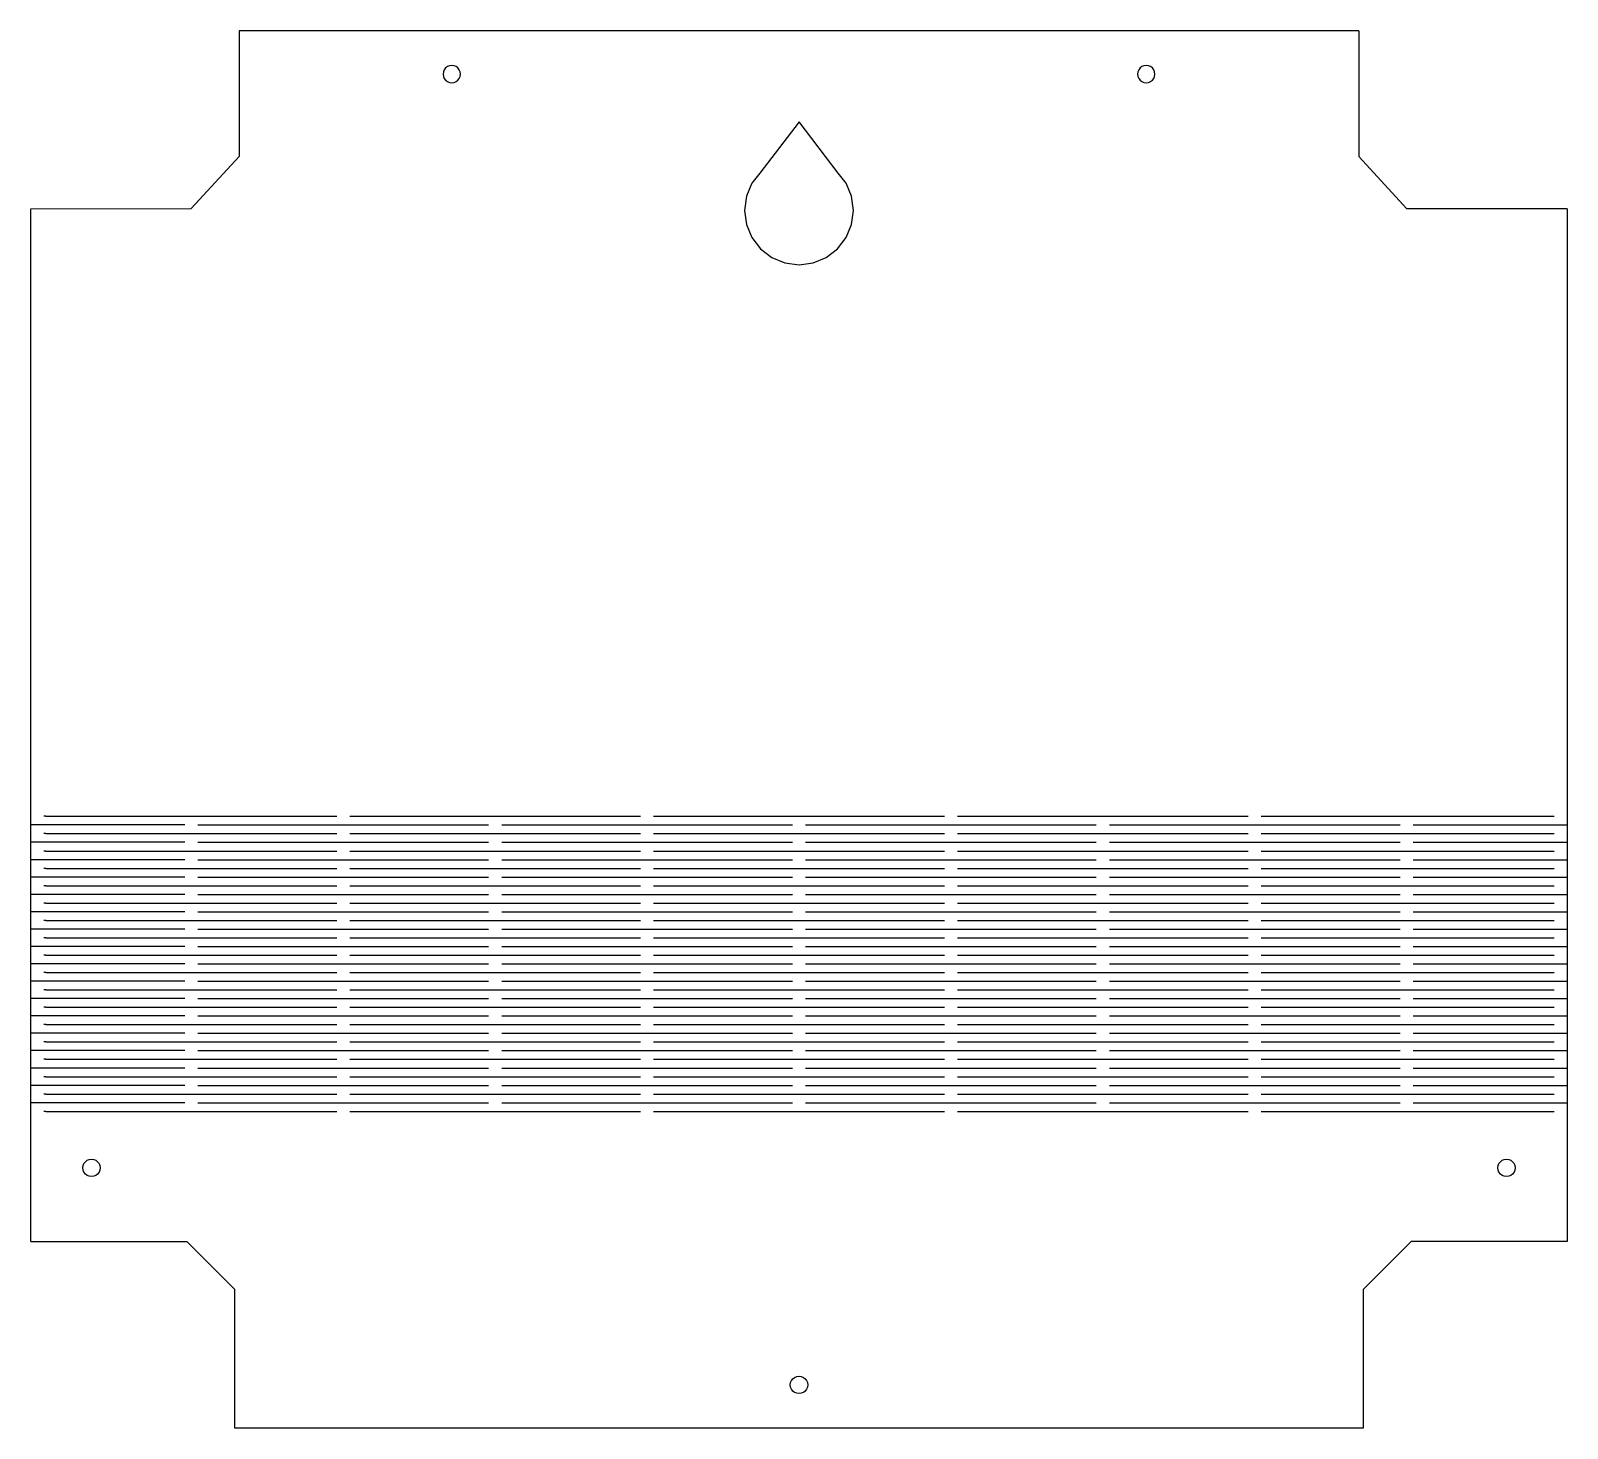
# Model space of a CAD drawing. Header units: metres. Extents: x 84 to 438, y 2488 to 2810.
import ezdxf

# ---------------------------------------------------------------- set-up
doc = ezdxf.new("R2010")
doc.units = ezdxf.units.M

msp = doc.modelspace()

# ---------------------------------------------------------------- linework, layer by layer
at = {"layer": 'GROUP0'}
for p, q in [((389.6, 2809.94, 0), (131.6, 2809.94, 0)), ((131.6, 2809.94, 0), (131.6, 2780.94, 0)), ((389.6, 2809.94, 0), (389.6, 2780.94, 0)), ((178.67, 2800.46, 0), (178.6, 2799.94, 0)), ((178.87, 2800.94, 0), (178.67, 2800.46, 0)), ((179.19, 2801.36, 0), (178.87, 2800.94, 0)), ((179.6, 2801.68, 0), (179.19, 2801.36, 0)), ((180.08, 2801.88, 0), (179.6, 2801.68, 0)), ((180.6, 2801.94, 0), (180.08, 2801.88, 0)), ((181.12, 2801.88, 0), (180.6, 2801.94, 0)), ((181.6, 2801.68, 0), (181.12, 2801.88, 0)), ((182.01, 2801.36, 0), (181.6, 2801.68, 0)), ((182.33, 2800.94, 0), (182.01, 2801.36, 0)), ((182.53, 2800.46, 0), (182.33, 2800.94, 0)), ((182.6, 2799.94, 0), (182.53, 2800.46, 0)), ((338.67, 2800.46, 0), (338.6, 2799.94, 0)), ((338.87, 2800.94, 0), (338.67, 2800.46, 0)), ((339.19, 2801.36, 0), (338.87, 2800.94, 0)), ((339.6, 2801.68, 0), (339.19, 2801.36, 0)), ((340.08, 2801.88, 0), (339.6, 2801.68, 0)), ((340.6, 2801.94, 0), (340.08, 2801.88, 0)), ((341.12, 2801.88, 0), (340.6, 2801.94, 0)), ((341.6, 2801.68, 0), (341.12, 2801.88, 0)), ((342.01, 2801.36, 0), (341.6, 2801.68, 0)), ((342.33, 2800.94, 0), (342.01, 2801.36, 0)), ((342.53, 2800.46, 0), (342.33, 2800.94, 0)), ((342.6, 2799.94, 0), (342.53, 2800.46, 0)), ((178.6, 2799.94, 0), (178.67, 2799.43, 0)), ((178.67, 2799.43, 0), (178.87, 2798.94)), ((178.87, 2798.94), (179.19, 2798.53, 0)), ((179.19, 2798.53, 0), (179.6, 2798.21, 0)), ((179.6, 2798.21, 0), (180.08, 2798.01, 0)), ((180.08, 2798.01, 0), (180.6, 2797.94, 0)), ((180.6, 2797.94, 0), (181.12, 2798.01, 0)), ((181.12, 2798.01, 0), (181.6, 2798.21, 0)), ((181.6, 2798.21, 0), (182.01, 2798.53, 0)), ((182.01, 2798.53, 0), (182.33, 2798.94, 0)), ((182.33, 2798.94, 0), (182.53, 2799.43, 0)), ((182.53, 2799.43, 0), (182.6, 2799.94, 0)), ((338.6, 2799.94, 0), (338.67, 2799.43, 0)), ((338.67, 2799.43, 0), (338.87, 2798.94, 0)), ((338.87, 2798.94, 0), (339.19, 2798.53, 0)), ((339.19, 2798.53, 0), (339.6, 2798.21, 0)), ((339.6, 2798.21, 0), (340.08, 2798.01, 0)), ((340.08, 2798.01, 0), (340.6, 2797.94, 0)), ((340.6, 2797.94, 0), (341.12, 2798.01, 0)), ((341.12, 2798.01, 0), (341.6, 2798.21, 0)), ((341.6, 2798.21, 0), (342.01, 2798.53, 0)), ((342.01, 2798.53, 0), (342.33, 2798.94, 0)), ((342.33, 2798.94, 0), (342.53, 2799.43, 0)), ((342.53, 2799.43, 0), (342.6, 2799.94, 0)), ((260.6, 2788.94, 0), (251.55, 2777.14, 0)), ((269.65, 2777.14, 0), (260.6, 2788.94, 0)), ((131.6, 2780.94, 0), (120.6, 2768.95, 0)), ((389.6, 2780.94, 0), (400.6, 2768.94, 0)), ((251.55, 2777.14, 0), (249.76, 2774.81, 0)), ((271.44, 2774.81, 0), (269.65, 2777.14, 0)), ((249.76, 2774.81, 0), (248.5, 2771.79, 0)), ((272.69, 2771.79, 0), (271.44, 2774.81, 0)), ((83.6, 2768.94, 0), (120.6, 2768.95, 0)), ((83.6, 2530.94, 0), (83.6, 2768.94, 0)), ((248.5, 2771.79, 0), (248.08, 2768.55, 0)), ((248.08, 2768.55, 0), (248.5, 2765.31, 0)), ((273.12, 2768.55, 0), (272.69, 2771.79, 0)), ((272.69, 2765.31, 0), (273.12, 2768.55, 0)), ((437.6, 2768.94, 0), (400.6, 2768.94, 0)), ((437.6, 2768.94, 0), (437.6, 2530.95, 0)), ((248.5, 2765.31, 0), (249.76, 2762.29, 0)), ((271.44, 2762.29, 0), (272.69, 2765.31, 0)), ((249.76, 2762.29, 0), (251.75, 2759.7, 0)), ((269.45, 2759.7, 0), (271.44, 2762.29, 0)), ((251.75, 2759.7, 0), (254.34, 2757.71, 0)), ((254.34, 2757.71, 0), (257.36, 2756.46, 0)), ((263.84, 2756.46, 0), (266.86, 2757.71, 0)), ((266.86, 2757.71, 0), (269.45, 2759.7, 0)), ((257.36, 2756.46, 0), (260.6, 2756.03, 0)), ((260.6, 2756.03, 0), (263.84, 2756.46, 0)), ((119.1, 2626.95, 0), (83.6, 2626.95, 0)), ((87.1, 2628.95, 0), (86.6, 2628.95, 0)), ((87.1, 2628.95, 0), (154.1, 2628.95, 0)), ((122.1, 2626.95, 0), (189.1, 2626.95, 0)), ((157.1, 2628.95, 0), (224.1, 2628.95, 0)), ((192.1, 2626.95, 0), (259.1, 2626.95, 0)), ((227.1, 2628.95, 0), (294.1, 2628.95, 0)), ((262.1, 2626.95, 0), (329.1, 2626.95, 0)), ((297.1, 2628.95, 0), (364.1, 2628.95, 0)), ((332.1, 2626.95, 0), (399.1, 2626.95, 0)), ((367.1, 2628.95, 0), (434.1, 2628.95, 0)), ((402.1, 2626.95, 0), (437.6, 2626.95, 0)), ((434.1, 2628.95, 0), (434.6, 2628.95, 0)), ((87.1, 2624.95, 0), (86.6, 2624.95, 0)), ((87.1, 2624.95, 0), (154.1, 2624.95, 0)), ((157.1, 2624.95, 0), (224.1, 2624.95, 0)), ((227.1, 2624.95, 0), (294.1, 2624.95, 0)), ((297.1, 2624.95, 0), (364.1, 2624.95, 0)), ((367.1, 2624.95, 0), (434.1, 2624.95, 0)), ((434.1, 2624.95, 0), (434.6, 2624.95, 0)), ((119.1, 2622.95, 0), (83.6, 2622.95, 0)), ((87.1, 2620.95, 0), (86.6, 2620.95, 0)), ((87.1, 2620.95, 0), (154.1, 2620.95, 0)), ((122.1, 2622.95, 0), (189.1, 2622.95, 0)), ((157.1, 2620.95, 0), (224.1, 2620.95, 0)), ((192.1, 2622.95, 0), (259.1, 2622.95, 0)), ((227.1, 2620.95, 0), (294.1, 2620.95, 0)), ((262.1, 2622.95, 0), (329.1, 2622.95, 0)), ((297.1, 2620.95, 0), (364.1, 2620.95, 0)), ((332.1, 2622.95, 0), (399.1, 2622.95, 0)), ((367.1, 2620.95, 0), (434.1, 2620.95, 0)), ((402.1, 2622.95, 0), (437.6, 2622.95, 0)), ((434.1, 2620.95, 0), (434.6, 2620.95, 0)), ((119.1, 2618.95, 0), (83.6, 2618.95, 0)), ((87.1, 2616.95, 0), (86.6, 2616.95, 0)), ((87.1, 2616.95, 0), (154.1, 2616.95, 0)), ((122.1, 2618.95, 0), (189.1, 2618.95, 0)), ((157.1, 2616.95, 0), (224.1, 2616.95, 0)), ((192.1, 2618.95, 0), (259.1, 2618.95, 0)), ((227.1, 2616.95, 0), (294.1, 2616.95, 0)), ((262.1, 2618.95, 0), (329.1, 2618.95, 0)), ((297.1, 2616.95, 0), (364.1, 2616.95, 0)), ((332.1, 2618.95, 0), (399.1, 2618.95, 0)), ((367.1, 2616.95, 0), (434.1, 2616.95, 0)), ((402.1, 2618.95, 0), (437.6, 2618.95, 0)), ((434.1, 2616.95, 0), (434.6, 2616.95, 0)), ((119.1, 2614.95, 0), (83.6, 2614.95, 0)), ((87.1, 2612.95, 0), (86.6, 2612.95, 0)), ((87.1, 2612.95, 0), (154.1, 2612.95, 0)), ((122.1, 2614.95, 0), (189.1, 2614.95, 0)), ((157.1, 2612.95, 0), (224.1, 2612.95, 0)), ((192.1, 2614.95, 0), (259.1, 2614.95, 0)), ((227.1, 2612.95, 0), (294.1, 2612.95, 0)), ((262.1, 2614.95, 0), (329.1, 2614.95, 0)), ((297.1, 2612.95, 0), (364.1, 2612.95, 0)), ((332.1, 2614.95, 0), (399.1, 2614.95, 0)), ((367.1, 2612.95, 0), (434.1, 2612.95, 0)), ((402.1, 2614.95, 0), (437.6, 2614.95, 0)), ((434.1, 2612.95, 0), (434.6, 2612.95, 0)), ((119.1, 2610.95, 0), (83.6, 2610.95, 0)), ((122.1, 2610.95, 0), (189.1, 2610.95, 0)), ((192.1, 2610.95, 0), (259.1, 2610.95, 0)), ((262.1, 2610.95, 0), (329.1, 2610.95, 0)), ((332.1, 2610.95, 0), (399.1, 2610.95, 0)), ((402.1, 2610.95, 0), (437.6, 2610.95, 0)), ((119.1, 2606.95, 0), (83.6, 2606.95, 0)), ((87.1, 2608.95, 0), (86.6, 2608.95, 0)), ((87.1, 2608.95, 0), (154.1, 2608.95, 0)), ((122.1, 2606.95, 0), (189.1, 2606.95, 0)), ((157.1, 2608.95, 0), (224.1, 2608.95, 0)), ((192.1, 2606.95, 0), (259.1, 2606.95, 0)), ((227.1, 2608.95, 0), (294.1, 2608.95, 0)), ((262.1, 2606.95, 0), (329.1, 2606.95, 0)), ((297.1, 2608.95, 0), (364.1, 2608.95, 0)), ((332.1, 2606.95, 0), (399.1, 2606.95, 0)), ((367.1, 2608.95, 0), (434.1, 2608.95, 0)), ((402.1, 2606.95, 0), (437.6, 2606.95, 0)), ((434.1, 2608.95, 0), (434.6, 2608.95, 0)), ((119.1, 2602.95, 0), (83.6, 2602.95, 0)), ((87.1, 2604.95, 0), (86.6, 2604.95, 0)), ((87.1, 2604.95, 0), (154.1, 2604.95, 0)), ((122.1, 2602.95, 0), (189.1, 2602.95, 0)), ((157.1, 2604.95, 0), (224.1, 2604.95, 0)), ((192.1, 2602.95, 0), (259.1, 2602.95, 0)), ((227.1, 2604.95, 0), (294.1, 2604.95, 0)), ((262.1, 2602.95, 0), (329.1, 2602.95, 0)), ((297.1, 2604.95, 0), (364.1, 2604.95, 0)), ((332.1, 2602.95, 0), (399.1, 2602.95, 0)), ((367.1, 2604.95, 0), (434.1, 2604.95, 0)), ((402.1, 2602.95, 0), (437.6, 2602.95, 0)), ((434.1, 2604.95, 0), (434.6, 2604.95, 0)), ((119.1, 2598.95, 0), (83.6, 2598.95, 0)), ((87.1, 2600.95, 0), (86.6, 2600.95, 0)), ((87.1, 2600.95, 0), (154.1, 2600.95, 0)), ((122.1, 2598.95, 0), (189.1, 2598.95, 0)), ((157.1, 2600.95, 0), (224.1, 2600.95, 0)), ((192.1, 2598.95, 0), (259.1, 2598.95, 0)), ((227.1, 2600.95, 0), (294.1, 2600.95, 0)), ((262.1, 2598.95, 0), (329.1, 2598.95, 0)), ((297.1, 2600.95, 0), (364.1, 2600.95, 0)), ((332.1, 2598.95, 0), (399.1, 2598.95, 0)), ((367.1, 2600.95, 0), (434.1, 2600.95, 0)), ((402.1, 2598.95, 0), (437.6, 2598.95, 0)), ((434.1, 2600.95, 0), (434.6, 2600.95, 0)), ((119.1, 2594.95, 0), (83.6, 2594.95, 0)), ((87.1, 2596.95, 0), (86.6, 2596.95, 0)), ((87.1, 2596.95, 0), (154.1, 2596.95, 0)), ((122.1, 2594.95, 0), (189.1, 2594.95, 0)), ((157.1, 2596.95, 0), (224.1, 2596.95, 0)), ((192.1, 2594.95, 0), (259.1, 2594.95, 0)), ((227.1, 2596.95, 0), (294.1, 2596.95, 0)), ((262.1, 2594.95, 0), (329.1, 2594.95, 0)), ((297.1, 2596.95, 0), (364.1, 2596.95, 0)), ((332.1, 2594.95, 0), (399.1, 2594.95, 0)), ((367.1, 2596.95, 0), (434.1, 2596.95, 0)), ((402.1, 2594.95, 0), (437.6, 2594.95, 0)), ((434.1, 2596.95, 0), (434.6, 2596.95, 0)), ((87.1, 2592.95, 0), (86.6, 2592.95, 0)), ((87.1, 2592.95, 0), (154.1, 2592.95, 0)), ((157.1, 2592.95, 0), (224.1, 2592.95, 0)), ((227.1, 2592.95, 0), (294.1, 2592.95, 0)), ((297.1, 2592.95, 0), (364.1, 2592.95, 0)), ((367.1, 2592.95, 0), (434.1, 2592.95, 0)), ((434.1, 2592.95, 0), (434.6, 2592.95, 0)), ((119.1, 2590.95, 0), (83.6, 2590.95, 0)), ((87.1, 2588.95, 0), (86.6, 2588.95, 0)), ((87.1, 2588.95, 0), (154.1, 2588.95, 0)), ((122.1, 2590.95, 0), (189.1, 2590.95, 0)), ((157.1, 2588.95, 0), (224.1, 2588.95, 0)), ((192.1, 2590.95, 0), (259.1, 2590.95, 0)), ((227.1, 2588.95, 0), (294.1, 2588.95, 0)), ((262.1, 2590.95, 0), (329.1, 2590.95, 0)), ((297.1, 2588.95, 0), (364.1, 2588.95, 0)), ((332.1, 2590.95, 0), (399.1, 2590.95, 0)), ((367.1, 2588.95, 0), (434.1, 2588.95, 0)), ((402.1, 2590.95, 0), (437.6, 2590.95, 0)), ((434.1, 2588.95, 0), (434.6, 2588.95, 0)), ((119.1, 2586.95, 0), (83.6, 2586.95, 0)), ((87.1, 2584.95, 0), (86.6, 2584.95, 0)), ((87.1, 2584.95, 0), (154.1, 2584.95, 0)), ((122.1, 2586.95, 0), (189.1, 2586.95, 0)), ((157.1, 2584.95, 0), (224.1, 2584.95, 0)), ((192.1, 2586.95, 0), (259.1, 2586.95, 0)), ((227.1, 2584.95, 0), (294.1, 2584.95, 0)), ((262.1, 2586.95, 0), (329.1, 2586.95, 0)), ((297.1, 2584.95, 0), (364.1, 2584.95, 0)), ((332.1, 2586.95, 0), (399.1, 2586.95, 0)), ((367.1, 2584.95, 0), (434.1, 2584.95, 0)), ((402.1, 2586.95, 0), (437.6, 2586.95, 0)), ((434.1, 2584.95, 0), (434.6, 2584.95, 0)), ((119.1, 2582.95, 0), (83.6, 2582.95, 0)), ((87.1, 2580.95, 0), (86.6, 2580.95, 0)), ((87.1, 2580.95, 0), (154.1, 2580.95, 0)), ((122.1, 2582.95, 0), (189.1, 2582.95, 0)), ((157.1, 2580.95, 0), (224.1, 2580.95, 0)), ((192.1, 2582.95, 0), (259.1, 2582.95, 0)), ((227.1, 2580.95, 0), (294.1, 2580.95, 0)), ((262.1, 2582.95, 0), (329.1, 2582.95, 0)), ((297.1, 2580.95, 0), (364.1, 2580.95, 0)), ((332.1, 2582.95, 0), (399.1, 2582.95, 0)), ((367.1, 2580.95, 0), (434.1, 2580.95, 0)), ((402.1, 2582.95, 0), (437.6, 2582.95, 0)), ((434.1, 2580.95, 0), (434.6, 2580.95, 0)), ((119.1, 2578.95, 0), (83.6, 2578.95, 0)), ((122.1, 2578.95, 0), (189.1, 2578.95, 0)), ((192.1, 2578.95, 0), (259.1, 2578.95, 0)), ((262.1, 2578.95, 0), (329.1, 2578.95, 0)), ((332.1, 2578.95, 0), (399.1, 2578.95, 0)), ((402.1, 2578.95, 0), (437.6, 2578.95, 0)), ((119.1, 2574.95, 0), (83.6, 2574.95, 0)), ((87.1, 2576.95, 0), (86.6, 2576.95, 0)), ((87.1, 2576.95, 0), (154.1, 2576.95, 0)), ((122.1, 2574.95, 0), (189.1, 2574.95, 0)), ((157.1, 2576.95, 0), (224.1, 2576.95, 0)), ((192.1, 2574.95, 0), (259.1, 2574.95, 0)), ((227.1, 2576.95, 0), (294.1, 2576.95, 0)), ((262.1, 2574.95, 0), (329.1, 2574.95, 0)), ((297.1, 2576.95, 0), (364.1, 2576.95, 0)), ((332.1, 2574.95, 0), (399.1, 2574.95, 0)), ((367.1, 2576.95, 0), (434.1, 2576.95, 0)), ((402.1, 2574.95, 0), (437.6, 2574.95, 0)), ((434.1, 2576.95, 0), (434.6, 2576.95, 0)), ((119.1, 2570.95, 0), (83.6, 2570.95, 0)), ((87.1, 2572.95, 0), (86.6, 2572.95, 0)), ((87.1, 2572.95, 0), (154.1, 2572.95, 0)), ((122.1, 2570.95, 0), (189.1, 2570.95, 0)), ((157.1, 2572.95, 0), (224.1, 2572.95, 0)), ((192.1, 2570.95, 0), (259.1, 2570.95, 0)), ((227.1, 2572.95, 0), (294.1, 2572.95, 0)), ((262.1, 2570.95, 0), (329.1, 2570.95, 0)), ((297.1, 2572.95, 0), (364.1, 2572.95, 0)), ((332.1, 2570.95, 0), (399.1, 2570.95, 0)), ((367.1, 2572.95, 0), (434.1, 2572.95, 0)), ((402.1, 2570.95, 0), (437.6, 2570.95, 0)), ((434.1, 2572.95, 0), (434.6, 2572.95, 0)), ((119.1, 2566.95, 0), (83.6, 2566.95, 0)), ((87.1, 2568.95, 0), (86.6, 2568.95, 0)), ((87.1, 2568.95, 0), (154.1, 2568.95, 0)), ((122.1, 2566.95, 0), (189.1, 2566.95, 0)), ((157.1, 2568.95, 0), (224.1, 2568.95, 0)), ((192.1, 2566.95, 0), (259.1, 2566.95, 0)), ((227.1, 2568.95, 0), (294.1, 2568.95, 0)), ((262.1, 2566.95, 0), (329.1, 2566.95, 0)), ((297.1, 2568.95, 0), (364.1, 2568.95, 0)), ((332.1, 2566.95, 0), (399.1, 2566.95, 0)), ((367.1, 2568.95, 0), (434.1, 2568.95, 0)), ((402.1, 2566.95, 0), (437.6, 2566.95, 0)), ((434.1, 2568.95, 0), (434.6, 2568.95, 0)), ((87.1, 2564.95, 0), (86.6, 2564.95, 0)), ((87.1, 2564.95, 0), (154.1, 2564.95, 0)), ((157.1, 2564.95, 0), (224.1, 2564.95, 0)), ((227.1, 2564.95, 0), (294.1, 2564.95, 0)), ((297.1, 2564.95, 0), (364.1, 2564.95, 0)), ((367.1, 2564.95, 0), (434.1, 2564.95, 0)), ((434.1, 2564.95, 0), (434.6, 2564.95, 0)), ((119.1, 2562.95, 0), (83.6, 2562.95, 0)), ((87.1, 2560.95, 0), (86.6, 2560.95, 0)), ((87.1, 2560.95, 0), (154.1, 2560.95, 0)), ((122.1, 2562.95, 0), (189.1, 2562.95, 0)), ((157.1, 2560.95, 0), (224.1, 2560.95, 0)), ((192.1, 2562.95, 0), (259.1, 2562.95, 0)), ((227.1, 2560.95, 0), (294.1, 2560.95, 0)), ((262.1, 2562.95, 0), (329.1, 2562.95, 0)), ((297.1, 2560.95, 0), (364.1, 2560.95, 0)), ((332.1, 2562.95, 0), (399.1, 2562.95, 0)), ((367.1, 2560.95, 0), (434.1, 2560.95, 0)), ((402.1, 2562.95, 0), (437.6, 2562.95, 0)), ((434.1, 2560.95, 0), (434.6, 2560.95, 0)), ((95.67, 2548.46, 0), (95.87, 2548.94, 0)), ((95.87, 2548.94, 0), (96.19, 2549.36, 0)), ((96.19, 2549.36, 0), (96.6, 2549.68, 0)), ((96.6, 2549.68, 0), (97.08, 2549.88, 0)), ((97.08, 2549.88, 0), (97.6, 2549.94, 0)), ((97.6, 2549.94, 0), (98.12, 2549.88, 0)), ((98.12, 2549.88, 0), (98.6, 2549.68, 0)), ((98.6, 2549.68, 0), (99.01, 2549.36, 0)), ((99.01, 2549.36, 0), (99.33, 2548.94, 0)), ((99.33, 2548.94, 0), (99.53, 2548.46, 0)), ((421.67, 2548.47, 0), (421.87, 2548.95, 0)), ((421.87, 2548.95, 0), (422.18, 2549.36, 0)), ((422.18, 2549.36, 0), (422.6, 2549.68, 0)), ((422.6, 2549.68, 0), (423.08, 2549.88, 0)), ((423.08, 2549.88, 0), (423.6, 2549.95, 0)), ((423.6, 2549.95, 0), (424.12, 2549.88, 0)), ((424.12, 2549.88, 0), (424.6, 2549.68, 0)), ((424.6, 2549.68, 0), (425.01, 2549.36, 0)), ((425.01, 2549.36, 0), (425.33, 2548.95, 0)), ((425.33, 2548.95, 0), (425.53, 2548.47, 0)), ((95.6, 2547.94, 0), (95.67, 2548.46, 0)), ((95.67, 2547.43, 0), (95.6, 2547.94, 0)), ((95.87, 2546.94, 0), (95.67, 2547.43, 0)), ((96.19, 2546.53, 0), (95.87, 2546.94, 0)), ((96.6, 2546.21, 0), (96.19, 2546.53, 0)), ((97.08, 2546.01, 0), (96.6, 2546.21, 0)), ((97.6, 2545.94, 0), (97.08, 2546.01, 0)), ((98.12, 2546.01, 0), (97.6, 2545.94, 0)), ((98.6, 2546.21, 0), (98.12, 2546.01, 0)), ((99.01, 2546.53, 0), (98.6, 2546.21, 0)), ((99.33, 2546.94, 0), (99.01, 2546.53, 0)), ((99.53, 2547.43, 0), (99.33, 2546.94, 0)), ((99.53, 2548.46, 0), (99.6, 2547.94, 0)), ((99.6, 2547.94, 0), (99.53, 2547.43, 0)), ((421.6, 2547.95, 0), (421.67, 2548.47, 0)), ((421.67, 2547.43, 0), (421.6, 2547.95, 0)), ((421.87, 2546.95, 0), (421.67, 2547.43, 0)), ((422.18, 2546.53, 0), (421.87, 2546.95, 0)), ((422.6, 2546.22, 0), (422.18, 2546.53, 0)), ((423.08, 2546.02, 0), (422.6, 2546.22, 0)), ((423.6, 2545.95, 0), (423.08, 2546.02, 0)), ((424.12, 2546.02, 0), (423.6, 2545.95, 0)), ((424.6, 2546.22, 0), (424.12, 2546.02, 0)), ((425.01, 2546.53, 0), (424.6, 2546.22, 0)), ((425.33, 2546.95, 0), (425.01, 2546.53, 0)), ((425.53, 2547.43, 0), (425.33, 2546.95, 0)), ((425.53, 2548.47, 0), (425.6, 2547.95, 0)), ((425.6, 2547.95, 0), (425.53, 2547.43, 0)), ((83.6, 2530.94, 0), (119.6, 2530.94, 0)), ((130.6, 2519.95, 0), (119.6, 2530.94, 0)), ((401.6, 2530.95, 0), (390.6, 2519.95, 0)), ((437.6, 2530.95, 0), (401.6, 2530.95, 0)), ((130.6, 2487.95, 0), (130.6, 2519.95, 0)), ((390.6, 2519.95, 0), (390.6, 2487.95, 0)), ((258.87, 2498.95, 0), (259.19, 2499.36, 0)), ((259.19, 2499.36, 0), (259.6, 2499.68, 0)), ((259.6, 2499.68, 0), (260.08, 2499.88, 0)), ((260.08, 2499.88, 0), (260.6, 2499.95, 0)), ((260.6, 2499.95, 0), (261.12, 2499.88, 0)), ((261.12, 2499.88, 0), (261.6, 2499.68, 0)), ((261.6, 2499.68, 0), (262.01, 2499.36, 0)), ((262.01, 2499.36, 0), (262.33, 2498.95, 0)), ((258.6, 2497.95, 0), (258.67, 2498.46, 0)), ((258.67, 2497.43, 0), (258.6, 2497.95, 0)), ((258.67, 2498.46, 0), (258.87, 2498.95, 0)), ((258.87, 2496.95, 0), (258.67, 2497.43, 0)), ((259.19, 2496.53, 0), (258.87, 2496.95, 0)), ((259.6, 2496.21, 0), (259.19, 2496.53, 0)), ((260.08, 2496.01, 0), (259.6, 2496.21, 0)), ((260.6, 2495.95, 0), (260.08, 2496.01, 0)), ((261.12, 2496.01, 0), (260.6, 2495.95, 0)), ((261.6, 2496.21, 0), (261.12, 2496.01, 0)), ((262.01, 2496.53, 0), (261.6, 2496.21, 0)), ((262.33, 2496.95, 0), (262.01, 2496.53, 0)), ((262.33, 2498.95, 0), (262.53, 2498.46, 0)), ((262.53, 2497.43, 0), (262.33, 2496.95, 0)), ((262.53, 2498.46, 0), (262.6, 2497.95, 0)), ((262.6, 2497.95, 0), (262.53, 2497.43, 0)), ((390.6, 2487.95, 0), (130.6, 2487.95, 0))]:
    msp.add_line(p, q, dxfattribs=at)

doc.saveas('drawing.dxf')
